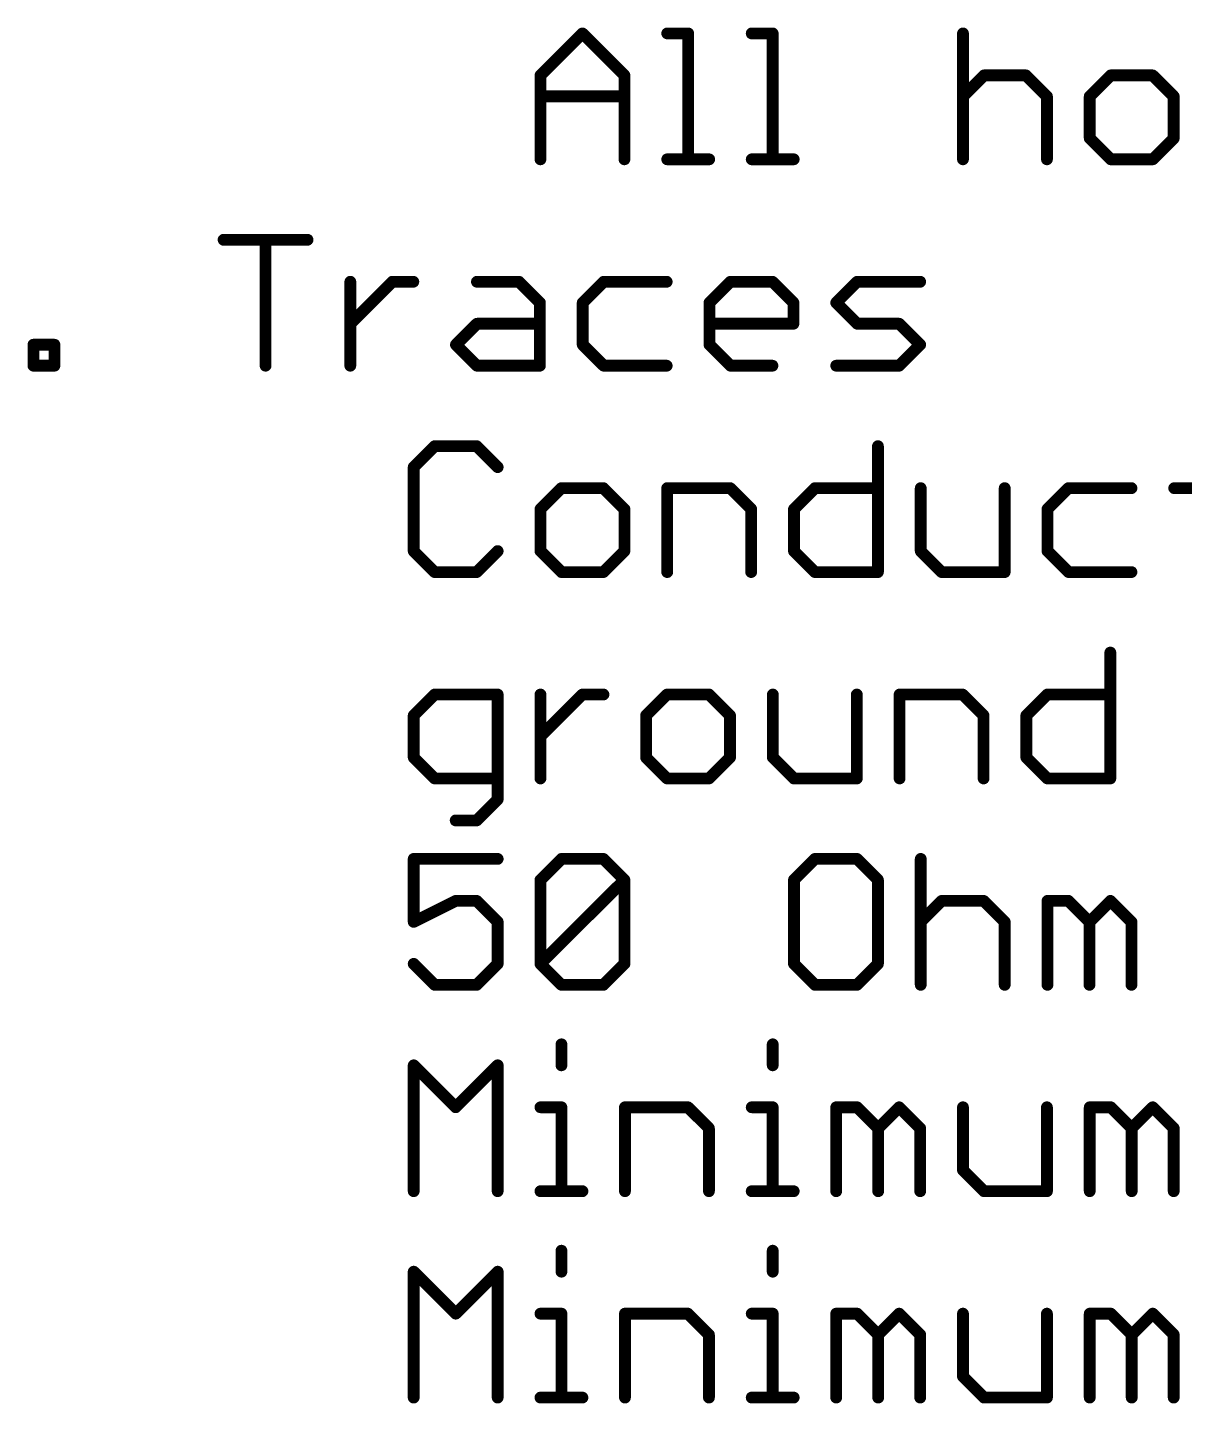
# Model space of a CAD drawing. Extents: x -1.41 to 8.41, y -3.01 to 3.01.
# Drawn here: x 1.864 to 2.453, y -1.49 to -0.79 of the extents above; entities that cross this region are included whole.
import ezdxf

# ---------------------------------------------------------------- set-up
doc = ezdxf.new("R2010")
doc.units = 0
doc.layers.add('52', color=253, linetype='CONTINUOUS')

msp = doc.modelspace()

# ---------------------------------------------------------------- linework, layer by layer
at = {"layer": '52', "const_width": 0.006}
for points in [[(2.125275, -0.814297), (2.146626, -0.792945)], [(2.146626, -0.792945), (2.167978, -0.814297)], [(2.18973, -0.792945), (2.200406, -0.792945)], [(2.200406, -0.792945), (2.200406, -0.857)], [(2.2327, -0.792945), (2.243375, -0.792945)], [(2.243375, -0.792945), (2.243375, -0.857)], [(2.340125, -0.792945), (2.340125, -0.857)], [(2.125275, -0.857), (2.125275, -0.814297)], [(2.167978, -0.814297), (2.167978, -0.857)], [(2.340125, -0.824973), (2.3508, -0.814297)], [(2.3508, -0.814297), (2.372152, -0.814297)], [(2.372152, -0.814297), (2.382828, -0.824973)], [(2.415255, -0.814297), (2.40458, -0.824973)], [(2.436607, -0.814297), (2.415255, -0.814297)], [(2.447283, -0.824973), (2.436607, -0.814297)], [(2.125275, -0.824973), (2.167978, -0.824973)], [(2.382828, -0.824973), (2.382828, -0.857)], [(2.40458, -0.824973), (2.40458, -0.846324)], [(2.447283, -0.846324), (2.447283, -0.824973)], [(2.40458, -0.846324), (2.415255, -0.857)], [(2.436607, -0.857), (2.447283, -0.846324)], [(2.18973, -0.857), (2.211081, -0.857)], [(2.2327, -0.857), (2.254051, -0.857)], [(2.415255, -0.857), (2.436607, -0.857)], [(1.964137, -0.897945), (2.006841, -0.897945)], [(1.985489, -0.962), (1.985489, -0.897945)], [(2.028592, -0.962), (2.028592, -0.919297)], [(2.028592, -0.940648), (2.049944, -0.919297)], [(2.049944, -0.919297), (2.06062, -0.919297)], [(2.092981, -0.919297), (2.114332, -0.919297)], [(2.114332, -0.919297), (2.125008, -0.929973)], [(2.157436, -0.919297), (2.14676, -0.929973)], [(2.189463, -0.919297), (2.157436, -0.919297)], [(2.211215, -0.929973), (2.221891, -0.919297)], [(2.221891, -0.919297), (2.243242, -0.919297)], [(2.243242, -0.919297), (2.253918, -0.929973)], [(2.27567, -0.929973), (2.286345, -0.919297)], [(2.286345, -0.919297), (2.318373, -0.919297)], [(2.125008, -0.929973), (2.125008, -0.962)], [(2.14676, -0.929973), (2.14676, -0.951324)], [(2.211215, -0.951324), (2.211215, -0.929973)], [(2.253918, -0.929973), (2.253918, -0.940648)], [(2.286345, -0.940648), (2.27567, -0.929973)], [(2.082305, -0.951324), (2.092981, -0.940648)], [(2.092981, -0.940648), (2.125008, -0.940648)], [(2.253918, -0.940648), (2.211215, -0.940648)], [(2.307697, -0.940648), (2.286345, -0.940648)], [(2.318373, -0.951324), (2.307697, -0.940648)], [(1.867455, -0.962), (1.867455, -0.951324)], [(1.867455, -0.951324), (1.878131, -0.951324)], [(1.878131, -0.951324), (1.878131, -0.962)], [(2.092981, -0.962), (2.082305, -0.951324)], [(2.14676, -0.951324), (2.157436, -0.962)], [(2.221891, -0.962), (2.211215, -0.951324)], [(2.307697, -0.962), (2.318373, -0.951324)], [(1.878131, -0.962), (1.867455, -0.962)], [(2.125008, -0.962), (2.092981, -0.962)], [(2.157436, -0.962), (2.189463, -0.962)], [(2.243242, -0.962), (2.221891, -0.962)], [(2.27567, -0.962), (2.307697, -0.962)], [(2.071496, -1.002945), (2.06082, -1.013621)], [(2.092847, -1.002945), (2.071496, -1.002945)], [(2.103523, -1.013621), (2.092847, -1.002945)], [(2.296888, -1.002945), (2.296888, -1.067)], [(2.06082, -1.013621), (2.06082, -1.056324)], [(2.135951, -1.024297), (2.125275, -1.034973)], [(2.157302, -1.024297), (2.135951, -1.024297)], [(2.167978, -1.034973), (2.157302, -1.024297)], [(2.18973, -1.067), (2.18973, -1.024297)], [(2.18973, -1.024297), (2.221757, -1.024297)], [(2.221757, -1.024297), (2.232433, -1.034973)], [(2.254185, -1.034973), (2.26486, -1.024297)], [(2.26486, -1.024297), (2.296888, -1.024297)], [(2.31864, -1.024297), (2.31864, -1.056324)], [(2.361343, -1.067), (2.361343, -1.024297)], [(2.39377, -1.024297), (2.383095, -1.034973)], [(2.425798, -1.024297), (2.39377, -1.024297)], [(2.44755, -1.024297), (2.468901, -1.024297)], [(2.125275, -1.034973), (2.125275, -1.056324)], [(2.167978, -1.056324), (2.167978, -1.034973)], [(2.232433, -1.034973), (2.232433, -1.067)], [(2.254185, -1.056324), (2.254185, -1.034973)], [(2.383095, -1.034973), (2.383095, -1.056324)], [(2.06082, -1.056324), (2.071496, -1.067)], [(2.092847, -1.067), (2.103523, -1.056324)], [(2.125275, -1.056324), (2.135951, -1.067)], [(2.157302, -1.067), (2.167978, -1.056324)], [(2.26486, -1.067), (2.254185, -1.056324)], [(2.31864, -1.056324), (2.329315, -1.067)], [(2.383095, -1.056324), (2.39377, -1.067)], [(2.071496, -1.067), (2.092847, -1.067)], [(2.135951, -1.067), (2.157302, -1.067)], [(2.296888, -1.067), (2.26486, -1.067)], [(2.329315, -1.067), (2.361343, -1.067)], [(2.39377, -1.067), (2.425798, -1.067)], [(2.415055, -1.107945), (2.415055, -1.172)], [(2.071496, -1.129297), (2.06082, -1.139973)], [(2.103523, -1.129297), (2.071496, -1.129297)], [(2.103523, -1.182676), (2.103523, -1.129297)], [(2.125275, -1.172), (2.125275, -1.129297)], [(2.125275, -1.150648), (2.146626, -1.129297)], [(2.146626, -1.129297), (2.157302, -1.129297)], [(2.189663, -1.129297), (2.178987, -1.139973)], [(2.211015, -1.129297), (2.189663, -1.129297)], [(2.22169, -1.139973), (2.211015, -1.129297)], [(2.243442, -1.129297), (2.243442, -1.161324)], [(2.286145, -1.172), (2.286145, -1.129297)], [(2.307897, -1.172), (2.307897, -1.129297)], [(2.307897, -1.129297), (2.339925, -1.129297)], [(2.339925, -1.129297), (2.3506, -1.139973)], [(2.372352, -1.139973), (2.383028, -1.129297)], [(2.383028, -1.129297), (2.415055, -1.129297)], [(2.06082, -1.139973), (2.06082, -1.161324)], [(2.178987, -1.139973), (2.178987, -1.161324)], [(2.22169, -1.161324), (2.22169, -1.139973)], [(2.3506, -1.139973), (2.3506, -1.172)], [(2.372352, -1.161324), (2.372352, -1.139973)], [(2.06082, -1.161324), (2.071496, -1.172)], [(2.178987, -1.161324), (2.189663, -1.172)], [(2.211015, -1.172), (2.22169, -1.161324)], [(2.243442, -1.161324), (2.254118, -1.172)], [(2.383028, -1.172), (2.372352, -1.161324)], [(2.071496, -1.172), (2.103523, -1.172)], [(2.189663, -1.172), (2.211015, -1.172)], [(2.254118, -1.172), (2.286145, -1.172)], [(2.415055, -1.172), (2.383028, -1.172)], [(2.092847, -1.193352), (2.103523, -1.182676)], [(2.082171, -1.193352), (2.092847, -1.193352)], [(2.103523, -1.212945), (2.06082, -1.212945)], [(2.06082, -1.212945), (2.06082, -1.244973)], [(2.125275, -1.223621), (2.135951, -1.212945)], [(2.135951, -1.212945), (2.157302, -1.212945)], [(2.157302, -1.212945), (2.167978, -1.223621)], [(2.26486, -1.212945), (2.254185, -1.223621)], [(2.286212, -1.212945), (2.26486, -1.212945)], [(2.296888, -1.223621), (2.286212, -1.212945)], [(2.31864, -1.212945), (2.31864, -1.277)], [(2.125275, -1.266324), (2.125275, -1.223621)], [(2.125275, -1.266324), (2.167978, -1.223621)], [(2.167978, -1.223621), (2.167978, -1.266324)], [(2.254185, -1.223621), (2.254185, -1.266324)], [(2.296888, -1.266324), (2.296888, -1.223621)], [(2.06082, -1.244973), (2.082171, -1.234297)], [(2.082171, -1.234297), (2.092847, -1.234297)], [(2.092847, -1.234297), (2.103523, -1.244973)], [(2.31864, -1.244973), (2.329315, -1.234297)], [(2.329315, -1.234297), (2.350667, -1.234297)], [(2.350667, -1.234297), (2.361343, -1.244973)], [(2.383095, -1.277), (2.383095, -1.234297)], [(2.383095, -1.234297), (2.39377, -1.234297)], [(2.39377, -1.234297), (2.404446, -1.244973)], [(2.404446, -1.244973), (2.415122, -1.234297)], [(2.415122, -1.234297), (2.425798, -1.244973)], [(2.103523, -1.244973), (2.103523, -1.266324)], [(2.361343, -1.244973), (2.361343, -1.277)], [(2.404446, -1.244973), (2.404446, -1.277)], [(2.425798, -1.244973), (2.425798, -1.277)], [(2.071496, -1.277), (2.06082, -1.266324)], [(2.103523, -1.266324), (2.092847, -1.277)], [(2.135951, -1.277), (2.125275, -1.266324)], [(2.167978, -1.266324), (2.157302, -1.277)], [(2.254185, -1.266324), (2.26486, -1.277)], [(2.286212, -1.277), (2.296888, -1.266324)], [(2.092847, -1.277), (2.071496, -1.277)], [(2.157302, -1.277), (2.135951, -1.277)], [(2.26486, -1.277), (2.286212, -1.277)], [(2.135951, -1.30727), (2.135951, -1.317945)], [(2.243375, -1.30727), (2.243375, -1.317945)], [(2.06082, -1.382), (2.06082, -1.317945)], [(2.06082, -1.317945), (2.082171, -1.339297)], [(2.082171, -1.339297), (2.103523, -1.317945)], [(2.103523, -1.317945), (2.103523, -1.382)], [(2.125275, -1.339297), (2.135951, -1.339297)], [(2.135951, -1.339297), (2.135951, -1.382)], [(2.168245, -1.382), (2.168245, -1.339297)], [(2.168245, -1.339297), (2.200272, -1.339297)], [(2.200272, -1.339297), (2.210948, -1.349973)], [(2.2327, -1.339297), (2.243375, -1.339297)], [(2.243375, -1.339297), (2.243375, -1.382)], [(2.27567, -1.382), (2.27567, -1.339297)], [(2.27567, -1.339297), (2.286345, -1.339297)], [(2.286345, -1.339297), (2.297021, -1.349973)], [(2.297021, -1.349973), (2.307697, -1.339297)], [(2.307697, -1.339297), (2.318373, -1.349973)], [(2.340125, -1.339297), (2.340125, -1.371324)], [(2.382828, -1.382), (2.382828, -1.339297)], [(2.40458, -1.382), (2.40458, -1.339297)], [(2.40458, -1.339297), (2.415255, -1.339297)], [(2.415255, -1.339297), (2.425931, -1.349973)], [(2.425931, -1.349973), (2.436607, -1.339297)], [(2.436607, -1.339297), (2.447283, -1.349973)], [(2.210948, -1.349973), (2.210948, -1.382)], [(2.297021, -1.349973), (2.297021, -1.382)], [(2.318373, -1.349973), (2.318373, -1.382)], [(2.425931, -1.349973), (2.425931, -1.382)], [(2.447283, -1.349973), (2.447283, -1.382)], [(2.340125, -1.371324), (2.3508, -1.382)], [(2.125275, -1.382), (2.146626, -1.382)], [(2.2327, -1.382), (2.254051, -1.382)], [(2.3508, -1.382), (2.382828, -1.382)], [(2.135951, -1.41227), (2.135951, -1.422945)], [(2.243375, -1.41227), (2.243375, -1.422945)], [(2.06082, -1.487), (2.06082, -1.422945)], [(2.06082, -1.422945), (2.082171, -1.444297)], [(2.082171, -1.444297), (2.103523, -1.422945)], [(2.103523, -1.422945), (2.103523, -1.487)], [(2.125275, -1.444297), (2.135951, -1.444297)], [(2.135951, -1.444297), (2.135951, -1.487)], [(2.168245, -1.487), (2.168245, -1.444297)], [(2.168245, -1.444297), (2.200272, -1.444297)], [(2.200272, -1.444297), (2.210948, -1.454973)], [(2.2327, -1.444297), (2.243375, -1.444297)], [(2.243375, -1.444297), (2.243375, -1.487)], [(2.27567, -1.487), (2.27567, -1.444297)], [(2.27567, -1.444297), (2.286345, -1.444297)], [(2.286345, -1.444297), (2.297021, -1.454973)], [(2.297021, -1.454973), (2.307697, -1.444297)], [(2.307697, -1.444297), (2.318373, -1.454973)], [(2.340125, -1.444297), (2.340125, -1.476324)], [(2.382828, -1.487), (2.382828, -1.444297)], [(2.40458, -1.487), (2.40458, -1.444297)], [(2.40458, -1.444297), (2.415255, -1.444297)], [(2.415255, -1.444297), (2.425931, -1.454973)], [(2.425931, -1.454973), (2.436607, -1.444297)], [(2.436607, -1.444297), (2.447283, -1.454973)], [(2.210948, -1.454973), (2.210948, -1.487)], [(2.297021, -1.454973), (2.297021, -1.487)], [(2.318373, -1.454973), (2.318373, -1.487)], [(2.425931, -1.454973), (2.425931, -1.487)], [(2.447283, -1.454973), (2.447283, -1.487)], [(2.340125, -1.476324), (2.3508, -1.487)], [(2.125275, -1.487), (2.146626, -1.487)], [(2.2327, -1.487), (2.254051, -1.487)], [(2.3508, -1.487), (2.382828, -1.487)]]:
    msp.add_lwpolyline(points, dxfattribs=at)
at = {"layer": '52', "const_width": 0.003}
for points in [[(2.147687, -0.791885, 1), (2.145566, -0.794006)], [(2.147687, -0.794006, 1), (2.145566, -0.791885)], [(2.18973, -0.791445, 1), (2.18973, -0.794445)], [(2.201906, -0.792945, 1), (2.198906, -0.792945)], [(2.200406, -0.794445, 1), (2.200406, -0.791445)], [(2.2327, -0.791445, 1), (2.2327, -0.794445)], [(2.244875, -0.792945, 1), (2.241875, -0.792945)], [(2.243375, -0.794445, 1), (2.243375, -0.791445)], [(2.341625, -0.792945, 1), (2.338625, -0.792945)], [(2.126775, -0.814297, 1), (2.123775, -0.814297)], [(2.124214, -0.813236, 1), (2.126336, -0.815358)], [(2.169478, -0.814297, 1), (2.166478, -0.814297)], [(2.166917, -0.815358, 1), (2.169039, -0.813236)], [(2.3508, -0.812797, 1), (2.3508, -0.815797)], [(2.351861, -0.815358, 1), (2.34974, -0.813236)], [(2.373213, -0.813236, 1), (2.371091, -0.815358)], [(2.372152, -0.815797, 1), (2.372152, -0.812797)], [(2.415255, -0.812797, 1), (2.415255, -0.815797)], [(2.416316, -0.815358, 1), (2.414195, -0.813236)], [(2.437668, -0.813236, 1), (2.435546, -0.815358)], [(2.436607, -0.815797, 1), (2.436607, -0.812797)], [(2.125275, -0.823473, 1), (2.125275, -0.826473)], [(2.167978, -0.826473, 1), (2.167978, -0.823473)], [(2.339064, -0.823912, 1), (2.341185, -0.826033)], [(2.384328, -0.824973, 1), (2.381328, -0.824973)], [(2.381767, -0.826033, 1), (2.383889, -0.823912)], [(2.40608, -0.824973, 1), (2.40308, -0.824973)], [(2.403519, -0.823912, 1), (2.40564, -0.826033)], [(2.448783, -0.824973, 1), (2.445783, -0.824973)], [(2.446222, -0.826033, 1), (2.448344, -0.823912)], [(2.40564, -0.845264, 1), (2.403519, -0.847385)], [(2.40308, -0.846324, 1), (2.40608, -0.846324)], [(2.445783, -0.846324, 1), (2.448783, -0.846324)], [(2.448344, -0.847385, 1), (2.446222, -0.845264)], [(2.18973, -0.8555, 1), (2.18973, -0.8585)], [(2.211081, -0.8585, 1), (2.211081, -0.8555)], [(2.2327, -0.8555, 1), (2.2327, -0.8585)], [(2.254051, -0.8585, 1), (2.254051, -0.8555)], [(2.415255, -0.8555, 1), (2.415255, -0.8585)], [(2.436607, -0.8585, 1), (2.436607, -0.8555)], [(2.123775, -0.857, 1), (2.126775, -0.857)], [(2.166478, -0.857, 1), (2.169478, -0.857)], [(2.198906, -0.857, 1), (2.201906, -0.857)], [(2.241875, -0.857, 1), (2.244875, -0.857)], [(2.338625, -0.857, 1), (2.341625, -0.857)], [(2.381328, -0.857, 1), (2.384328, -0.857)], [(2.414195, -0.858061, 1), (2.416316, -0.855939)], [(2.435546, -0.855939, 1), (2.437668, -0.858061)], [(1.964137, -0.896445, 1), (1.964137, -0.899445)], [(1.986989, -0.897945, 1), (1.983989, -0.897945)], [(2.006841, -0.899445, 1), (2.006841, -0.896445)], [(2.030092, -0.919297, 1), (2.027092, -0.919297)], [(2.049944, -0.917797, 1), (2.049944, -0.920797)], [(2.051005, -0.920358, 1), (2.048883, -0.918236)], [(2.06062, -0.920797, 1), (2.06062, -0.917797)], [(2.092981, -0.917797, 1), (2.092981, -0.920797)], [(2.115393, -0.918236, 1), (2.113272, -0.920358)], [(2.114332, -0.920797, 1), (2.114332, -0.917797)], [(2.157436, -0.917797, 1), (2.157436, -0.920797)], [(2.158496, -0.920358, 1), (2.156375, -0.918236)], [(2.189463, -0.920797, 1), (2.189463, -0.917797)], [(2.221891, -0.917797, 1), (2.221891, -0.920797)], [(2.222951, -0.920358, 1), (2.22083, -0.918236)], [(2.244303, -0.918236, 1), (2.242181, -0.920358)], [(2.243242, -0.920797, 1), (2.243242, -0.917797)], [(2.286345, -0.917797, 1), (2.286345, -0.920797)], [(2.287406, -0.920358, 1), (2.285285, -0.918236)], [(2.318373, -0.920797, 1), (2.318373, -0.917797)], [(2.126508, -0.929973, 1), (2.123508, -0.929973)], [(2.123947, -0.931033, 1), (2.126069, -0.928912)], [(2.14826, -0.929973, 1), (2.14526, -0.929973)], [(2.145699, -0.928912, 1), (2.147821, -0.931033)], [(2.212715, -0.929973, 1), (2.209715, -0.929973)], [(2.210154, -0.928912, 1), (2.212275, -0.931033)], [(2.255418, -0.929973, 1), (2.252418, -0.929973)], [(2.252857, -0.931033, 1), (2.254979, -0.928912)], [(2.27673, -0.928912, 1), (2.274609, -0.931033)], [(2.274609, -0.928912, 1), (2.27673, -0.931033)], [(2.092981, -0.939148, 1), (2.092981, -0.942148)], [(2.094041, -0.941709, 1), (2.09192, -0.939588)], [(2.125008, -0.942148, 1), (2.125008, -0.939148)], [(2.211215, -0.939148, 1), (2.211215, -0.942148)], [(2.253918, -0.942148, 1), (2.253918, -0.939148)], [(2.286345, -0.939148, 1), (2.286345, -0.942148)], [(2.308758, -0.939588, 1), (2.306636, -0.941709)], [(2.307697, -0.942148, 1), (2.307697, -0.939148)], [(2.027532, -0.939588, 1), (2.029653, -0.941709)], [(2.252418, -0.940648, 1), (2.255418, -0.940648)], [(2.285285, -0.941709, 1), (2.287406, -0.939588)], [(1.868955, -0.951324, 1), (1.865955, -0.951324)], [(1.867455, -0.949824, 1), (1.867455, -0.952824)], [(1.879631, -0.951324, 1), (1.876631, -0.951324)], [(1.878131, -0.952824, 1), (1.878131, -0.949824)], [(2.083366, -0.950264, 1), (2.081244, -0.952385)], [(2.081244, -0.950264, 1), (2.083366, -0.952385)], [(2.147821, -0.950264, 1), (2.145699, -0.952385)], [(2.14526, -0.951324, 1), (2.14826, -0.951324)], [(2.212275, -0.950264, 1), (2.210154, -0.952385)], [(2.209715, -0.951324, 1), (2.212715, -0.951324)], [(2.319434, -0.952385, 1), (2.317312, -0.950264)], [(2.317312, -0.952385, 1), (2.319434, -0.950264)], [(1.867455, -0.9605, 1), (1.867455, -0.9635)], [(1.878131, -0.9635, 1), (1.878131, -0.9605)], [(2.092981, -0.9605, 1), (2.092981, -0.9635)], [(2.125008, -0.9635, 1), (2.125008, -0.9605)], [(2.157436, -0.9605, 1), (2.157436, -0.9635)], [(2.189463, -0.9635, 1), (2.189463, -0.9605)], [(2.221891, -0.9605, 1), (2.221891, -0.9635)], [(2.243242, -0.9635, 1), (2.243242, -0.9605)], [(2.27567, -0.9605, 1), (2.27567, -0.9635)], [(2.307697, -0.9635, 1), (2.307697, -0.9605)], [(1.865955, -0.962, 1), (1.868955, -0.962)], [(1.876631, -0.962, 1), (1.879631, -0.962)], [(1.983989, -0.962, 1), (1.986989, -0.962)], [(2.027092, -0.962, 1), (2.030092, -0.962)], [(2.09192, -0.963061, 1), (2.094041, -0.960939)], [(2.123508, -0.962, 1), (2.126508, -0.962)], [(2.156375, -0.963061, 1), (2.158496, -0.960939)], [(2.22083, -0.963061, 1), (2.222951, -0.960939)], [(2.306636, -0.960939, 1), (2.308758, -0.963061)], [(2.071496, -1.001445, 1), (2.071496, -1.004445)], [(2.072556, -1.004006, 1), (2.070435, -1.001885)], [(2.093908, -1.001885, 1), (2.091787, -1.004006)], [(2.092847, -1.004445, 1), (2.092847, -1.001445)], [(2.298388, -1.002945, 1), (2.295388, -1.002945)], [(2.06232, -1.013621, 1), (2.05932, -1.013621)], [(2.059759, -1.01256, 1), (2.061881, -1.014682)], [(2.102462, -1.014682, 1), (2.104584, -1.01256)], [(2.135951, -1.022797, 1), (2.135951, -1.025797)], [(2.137011, -1.025358, 1), (2.13489, -1.023236)], [(2.158363, -1.023236, 1), (2.156242, -1.025358)], [(2.157302, -1.025797, 1), (2.157302, -1.022797)], [(2.19123, -1.024297, 1), (2.18823, -1.024297)], [(2.18973, -1.022797, 1), (2.18973, -1.025797)], [(2.222818, -1.023236, 1), (2.220696, -1.025358)], [(2.221757, -1.025797, 1), (2.221757, -1.022797)], [(2.26486, -1.022797, 1), (2.26486, -1.025797)], [(2.265921, -1.025358, 1), (2.2638, -1.023236)], [(2.296888, -1.025797, 1), (2.296888, -1.022797)], [(2.32014, -1.024297, 1), (2.31714, -1.024297)], [(2.362843, -1.024297, 1), (2.359843, -1.024297)], [(2.39377, -1.022797, 1), (2.39377, -1.025797)], [(2.394831, -1.025358, 1), (2.39271, -1.023236)], [(2.425798, -1.025797, 1), (2.425798, -1.022797)], [(2.44755, -1.022797, 1), (2.44755, -1.025797)], [(2.126775, -1.034973, 1), (2.123775, -1.034973)], [(2.124214, -1.033912, 1), (2.126336, -1.036033)], [(2.169478, -1.034973, 1), (2.166478, -1.034973)], [(2.166917, -1.036033, 1), (2.169039, -1.033912)], [(2.233933, -1.034973, 1), (2.230933, -1.034973)], [(2.231372, -1.036033, 1), (2.233494, -1.033912)], [(2.255685, -1.034973, 1), (2.252685, -1.034973)], [(2.253124, -1.033912, 1), (2.255245, -1.036033)], [(2.384595, -1.034973, 1), (2.381595, -1.034973)], [(2.382034, -1.033912, 1), (2.384155, -1.036033)], [(2.061881, -1.055264, 1), (2.059759, -1.057385)], [(2.05932, -1.056324, 1), (2.06232, -1.056324)], [(2.104584, -1.057385, 1), (2.102462, -1.055264)], [(2.126336, -1.055264, 1), (2.124214, -1.057385)], [(2.123775, -1.056324, 1), (2.126775, -1.056324)], [(2.166478, -1.056324, 1), (2.169478, -1.056324)], [(2.169039, -1.057385, 1), (2.166917, -1.055264)], [(2.255245, -1.055264, 1), (2.253124, -1.057385)], [(2.252685, -1.056324, 1), (2.255685, -1.056324)], [(2.3197, -1.055264, 1), (2.317579, -1.057385)], [(2.31714, -1.056324, 1), (2.32014, -1.056324)], [(2.384155, -1.055264, 1), (2.382034, -1.057385)], [(2.381595, -1.056324, 1), (2.384595, -1.056324)], [(2.071496, -1.0655, 1), (2.071496, -1.0685)], [(2.092847, -1.0685, 1), (2.092847, -1.0655)], [(2.135951, -1.0655, 1), (2.135951, -1.0685)], [(2.157302, -1.0685, 1), (2.157302, -1.0655)], [(2.26486, -1.0655, 1), (2.26486, -1.0685)], [(2.296888, -1.0685, 1), (2.296888, -1.0655)], [(2.329315, -1.0655, 1), (2.329315, -1.0685)], [(2.361343, -1.0685, 1), (2.361343, -1.0655)], [(2.39377, -1.0655, 1), (2.39377, -1.0685)], [(2.425798, -1.0685, 1), (2.425798, -1.0655)], [(2.070435, -1.068061, 1), (2.072556, -1.065939)], [(2.091787, -1.065939, 1), (2.093908, -1.068061)], [(2.13489, -1.068061, 1), (2.137011, -1.065939)], [(2.156242, -1.065939, 1), (2.158363, -1.068061)], [(2.18823, -1.067, 1), (2.19123, -1.067)], [(2.230933, -1.067, 1), (2.233933, -1.067)], [(2.2638, -1.068061, 1), (2.265921, -1.065939)], [(2.295388, -1.067, 1), (2.298388, -1.067)], [(2.328255, -1.068061, 1), (2.330376, -1.065939)], [(2.359843, -1.067, 1), (2.362843, -1.067)], [(2.39271, -1.068061, 1), (2.394831, -1.065939)], [(2.416555, -1.107945, 1), (2.413555, -1.107945)], [(2.071496, -1.127797, 1), (2.071496, -1.130797)], [(2.072556, -1.130358, 1), (2.070435, -1.128236)], [(2.105023, -1.129297, 1), (2.102023, -1.129297)], [(2.103523, -1.130797, 1), (2.103523, -1.127797)], [(2.126775, -1.129297, 1), (2.123775, -1.129297)], [(2.146626, -1.127797, 1), (2.146626, -1.130797)], [(2.147687, -1.130358, 1), (2.145566, -1.128236)], [(2.157302, -1.130797, 1), (2.157302, -1.127797)], [(2.189663, -1.127797, 1), (2.189663, -1.130797)], [(2.190724, -1.130358, 1), (2.188602, -1.128236)], [(2.212075, -1.128236, 1), (2.209954, -1.130358)], [(2.211015, -1.130797, 1), (2.211015, -1.127797)], [(2.244942, -1.129297, 1), (2.241942, -1.129297)], [(2.287645, -1.129297, 1), (2.284645, -1.129297)], [(2.309397, -1.129297, 1), (2.306397, -1.129297)], [(2.307897, -1.127797, 1), (2.307897, -1.130797)], [(2.340985, -1.128236, 1), (2.338864, -1.130358)], [(2.339925, -1.130797, 1), (2.339925, -1.127797)], [(2.383028, -1.127797, 1), (2.383028, -1.130797)], [(2.384089, -1.130358, 1), (2.381967, -1.128236)], [(2.415055, -1.130797, 1), (2.415055, -1.127797)], [(2.06232, -1.139973, 1), (2.05932, -1.139973)], [(2.059759, -1.138912, 1), (2.061881, -1.141033)], [(2.180487, -1.139973, 1), (2.177487, -1.139973)], [(2.177927, -1.138912, 1), (2.180048, -1.141033)], [(2.22319, -1.139973, 1), (2.22019, -1.139973)], [(2.22063, -1.141033, 1), (2.222751, -1.138912)], [(2.3521, -1.139973, 1), (2.3491, -1.139973)], [(2.34954, -1.141033, 1), (2.351661, -1.138912)], [(2.373852, -1.139973, 1), (2.370852, -1.139973)], [(2.371292, -1.138912, 1), (2.373413, -1.141033)], [(2.124214, -1.149588, 1), (2.126336, -1.151709)], [(2.061881, -1.160264, 1), (2.059759, -1.162385)], [(2.05932, -1.161324, 1), (2.06232, -1.161324)], [(2.177487, -1.161324, 1), (2.180487, -1.161324)], [(2.180048, -1.160264, 1), (2.177927, -1.162385)], [(2.22019, -1.161324, 1), (2.22319, -1.161324)], [(2.222751, -1.162385, 1), (2.22063, -1.160264)], [(2.241942, -1.161324, 1), (2.244942, -1.161324)], [(2.244503, -1.160264, 1), (2.242382, -1.162385)], [(2.370852, -1.161324, 1), (2.373852, -1.161324)], [(2.373413, -1.160264, 1), (2.371292, -1.162385)], [(2.071496, -1.1705, 1), (2.071496, -1.1735)], [(2.103523, -1.1735, 1), (2.103523, -1.1705)], [(2.189663, -1.1705, 1), (2.189663, -1.1735)], [(2.211015, -1.1735, 1), (2.211015, -1.1705)], [(2.254118, -1.1705, 1), (2.254118, -1.1735)], [(2.286145, -1.1735, 1), (2.286145, -1.1705)], [(2.383028, -1.1705, 1), (2.383028, -1.1735)], [(2.415055, -1.1735, 1), (2.415055, -1.1705)], [(2.070435, -1.173061, 1), (2.072556, -1.170939)], [(2.123775, -1.172, 1), (2.126775, -1.172)], [(2.188602, -1.173061, 1), (2.190724, -1.170939)], [(2.209954, -1.170939, 1), (2.212075, -1.173061)], [(2.253057, -1.173061, 1), (2.255179, -1.170939)], [(2.284645, -1.172, 1), (2.287645, -1.172)], [(2.306397, -1.172, 1), (2.309397, -1.172)], [(2.3491, -1.172, 1), (2.3521, -1.172)], [(2.381967, -1.173061, 1), (2.384089, -1.170939)], [(2.413555, -1.172, 1), (2.416555, -1.172)], [(2.102023, -1.182676, 1), (2.105023, -1.182676)], [(2.104584, -1.183736, 1), (2.102462, -1.181615)], [(2.082171, -1.191852, 1), (2.082171, -1.194852)], [(2.091787, -1.192291, 1), (2.093908, -1.194412)], [(2.092847, -1.194852, 1), (2.092847, -1.191852)], [(2.06082, -1.211445, 1), (2.06082, -1.214445)], [(2.06232, -1.212945, 1), (2.05932, -1.212945)], [(2.103523, -1.214445, 1), (2.103523, -1.211445)], [(2.135951, -1.211445, 1), (2.135951, -1.214445)], [(2.137011, -1.214006, 1), (2.13489, -1.211885)], [(2.158363, -1.211885, 1), (2.156242, -1.214006)], [(2.157302, -1.214445, 1), (2.157302, -1.211445)], [(2.26486, -1.211445, 1), (2.26486, -1.214445)], [(2.265921, -1.214006, 1), (2.2638, -1.211885)], [(2.287273, -1.211885, 1), (2.285151, -1.214006)], [(2.286212, -1.214445, 1), (2.286212, -1.211445)], [(2.32014, -1.212945, 1), (2.31714, -1.212945)], [(2.126775, -1.223621, 1), (2.123775, -1.223621)], [(2.124214, -1.22256, 1), (2.126336, -1.224682)], [(2.169478, -1.223621, 1), (2.166478, -1.223621)], [(2.169039, -1.224682, 1), (2.166917, -1.22256)], [(2.166917, -1.224682, 1), (2.169039, -1.22256)], [(2.253124, -1.22256, 1), (2.255245, -1.224682)], [(2.255685, -1.223621, 1), (2.252685, -1.223621)], [(2.298388, -1.223621, 1), (2.295388, -1.223621)], [(2.295827, -1.224682, 1), (2.297949, -1.22256)], [(2.082171, -1.232797, 1), (2.082171, -1.235797)], [(2.082842, -1.235639, 1), (2.081501, -1.232955)], [(2.093908, -1.233236, 1), (2.091787, -1.235358)], [(2.092847, -1.235797, 1), (2.092847, -1.232797)], [(2.329315, -1.232797, 1), (2.329315, -1.235797)], [(2.330376, -1.235358, 1), (2.328255, -1.233236)], [(2.351728, -1.233236, 1), (2.349606, -1.235358)], [(2.350667, -1.235797, 1), (2.350667, -1.232797)], [(2.384595, -1.234297, 1), (2.381595, -1.234297)], [(2.383095, -1.232797, 1), (2.383095, -1.235797)], [(2.394831, -1.233236, 1), (2.39271, -1.235358)], [(2.39377, -1.235797, 1), (2.39377, -1.232797)], [(2.416183, -1.233236, 1), (2.414061, -1.235358)], [(2.416183, -1.235358, 1), (2.414061, -1.233236)], [(2.060149, -1.243631, 1), (2.061491, -1.246314)], [(2.05932, -1.244973, 1), (2.06232, -1.244973)], [(2.105023, -1.244973, 1), (2.102023, -1.244973)], [(2.102462, -1.246033, 1), (2.104584, -1.243912)], [(2.317579, -1.243912, 1), (2.3197, -1.246033)], [(2.362843, -1.244973, 1), (2.359843, -1.244973)], [(2.360282, -1.246033, 1), (2.362404, -1.243912)], [(2.405946, -1.244973, 1), (2.402946, -1.244973)], [(2.403386, -1.243912, 1), (2.405507, -1.246033)], [(2.403386, -1.246033, 1), (2.405507, -1.243912)], [(2.427298, -1.244973, 1), (2.424298, -1.244973)], [(2.424737, -1.246033, 1), (2.426859, -1.243912)], [(2.061881, -1.265264, 1), (2.059759, -1.267385)], [(2.102023, -1.266324, 1), (2.105023, -1.266324)], [(2.104584, -1.267385, 1), (2.102462, -1.265264)], [(2.126336, -1.265264, 1), (2.124214, -1.267385)], [(2.124214, -1.265264, 1), (2.126336, -1.267385)], [(2.123775, -1.266324, 1), (2.126775, -1.266324)], [(2.166478, -1.266324, 1), (2.169478, -1.266324)], [(2.169039, -1.267385, 1), (2.166917, -1.265264)], [(2.255245, -1.265264, 1), (2.253124, -1.267385)], [(2.252685, -1.266324, 1), (2.255685, -1.266324)], [(2.295388, -1.266324, 1), (2.298388, -1.266324)], [(2.297949, -1.267385, 1), (2.295827, -1.265264)], [(2.071496, -1.2755, 1), (2.071496, -1.2785)], [(2.092847, -1.2785, 1), (2.092847, -1.2755)], [(2.135951, -1.2755, 1), (2.135951, -1.2785)], [(2.157302, -1.2785, 1), (2.157302, -1.2755)], [(2.26486, -1.2755, 1), (2.26486, -1.2785)], [(2.286212, -1.2785, 1), (2.286212, -1.2755)], [(2.070435, -1.278061, 1), (2.072556, -1.275939)], [(2.091787, -1.275939, 1), (2.093908, -1.278061)], [(2.13489, -1.278061, 1), (2.137011, -1.275939)], [(2.156242, -1.275939, 1), (2.158363, -1.278061)], [(2.2638, -1.278061, 1), (2.265921, -1.275939)], [(2.285151, -1.275939, 1), (2.287273, -1.278061)], [(2.31714, -1.277, 1), (2.32014, -1.277)], [(2.359843, -1.277, 1), (2.362843, -1.277)], [(2.381595, -1.277, 1), (2.384595, -1.277)], [(2.402946, -1.277, 1), (2.405946, -1.277)], [(2.424298, -1.277, 1), (2.427298, -1.277)], [(2.137451, -1.30727, 1), (2.134451, -1.30727)], [(2.244875, -1.30727, 1), (2.241875, -1.30727)], [(2.06232, -1.317945, 1), (2.05932, -1.317945)], [(2.061881, -1.316885, 1), (2.059759, -1.319006)], [(2.105023, -1.317945, 1), (2.102023, -1.317945)], [(2.104584, -1.319006, 1), (2.102462, -1.316885)], [(2.134451, -1.317945, 1), (2.137451, -1.317945)], [(2.241875, -1.317945, 1), (2.244875, -1.317945)], [(2.081111, -1.338236, 1), (2.083232, -1.340358)], [(2.081111, -1.340358, 1), (2.083232, -1.338236)], [(2.125275, -1.337797, 1), (2.125275, -1.340797)], [(2.137451, -1.339297, 1), (2.134451, -1.339297)], [(2.135951, -1.340797, 1), (2.135951, -1.337797)], [(2.169745, -1.339297, 1), (2.166745, -1.339297)], [(2.168245, -1.337797, 1), (2.168245, -1.340797)], [(2.201333, -1.338236, 1), (2.199211, -1.340358)], [(2.200272, -1.340797, 1), (2.200272, -1.337797)], [(2.2327, -1.337797, 1), (2.2327, -1.340797)], [(2.244875, -1.339297, 1), (2.241875, -1.339297)], [(2.243375, -1.340797, 1), (2.243375, -1.337797)], [(2.27717, -1.339297, 1), (2.27417, -1.339297)], [(2.27567, -1.337797, 1), (2.27567, -1.340797)], [(2.287406, -1.338236, 1), (2.285285, -1.340358)], [(2.286345, -1.340797, 1), (2.286345, -1.337797)], [(2.308758, -1.338236, 1), (2.306636, -1.340358)], [(2.308758, -1.340358, 1), (2.306636, -1.338236)], [(2.341625, -1.339297, 1), (2.338625, -1.339297)], [(2.384328, -1.339297, 1), (2.381328, -1.339297)], [(2.40608, -1.339297, 1), (2.40308, -1.339297)], [(2.40458, -1.337797, 1), (2.40458, -1.340797)], [(2.416316, -1.338236, 1), (2.414195, -1.340358)], [(2.415255, -1.340797, 1), (2.415255, -1.337797)], [(2.437668, -1.338236, 1), (2.435546, -1.340358)], [(2.437668, -1.340358, 1), (2.435546, -1.338236)], [(2.212448, -1.349973, 1), (2.209448, -1.349973)], [(2.209887, -1.351033, 1), (2.212009, -1.348912)], [(2.298521, -1.349973, 1), (2.295521, -1.349973)], [(2.295961, -1.348912, 1), (2.298082, -1.351033)], [(2.295961, -1.351033, 1), (2.298082, -1.348912)], [(2.319873, -1.349973, 1), (2.316873, -1.349973)], [(2.317312, -1.351033, 1), (2.319434, -1.348912)], [(2.427431, -1.349973, 1), (2.424431, -1.349973)], [(2.424871, -1.348912, 1), (2.426992, -1.351033)], [(2.424871, -1.351033, 1), (2.426992, -1.348912)], [(2.448783, -1.349973, 1), (2.445783, -1.349973)], [(2.446222, -1.351033, 1), (2.448344, -1.348912)], [(2.341185, -1.370264, 1), (2.339064, -1.372385)], [(2.338625, -1.371324, 1), (2.341625, -1.371324)], [(2.125275, -1.3805, 1), (2.125275, -1.3835)], [(2.146626, -1.3835, 1), (2.146626, -1.3805)], [(2.2327, -1.3805, 1), (2.2327, -1.3835)], [(2.254051, -1.3835, 1), (2.254051, -1.3805)], [(2.3508, -1.3805, 1), (2.3508, -1.3835)], [(2.382828, -1.3835, 1), (2.382828, -1.3805)], [(2.05932, -1.382, 1), (2.06232, -1.382)], [(2.102023, -1.382, 1), (2.105023, -1.382)], [(2.134451, -1.382, 1), (2.137451, -1.382)], [(2.166745, -1.382, 1), (2.169745, -1.382)], [(2.209448, -1.382, 1), (2.212448, -1.382)], [(2.241875, -1.382, 1), (2.244875, -1.382)], [(2.27417, -1.382, 1), (2.27717, -1.382)], [(2.295521, -1.382, 1), (2.298521, -1.382)], [(2.316873, -1.382, 1), (2.319873, -1.382)], [(2.34974, -1.383061, 1), (2.351861, -1.380939)], [(2.381328, -1.382, 1), (2.384328, -1.382)], [(2.40308, -1.382, 1), (2.40608, -1.382)], [(2.424431, -1.382, 1), (2.427431, -1.382)], [(2.445783, -1.382, 1), (2.448783, -1.382)], [(2.137451, -1.41227, 1), (2.134451, -1.41227)], [(2.244875, -1.41227, 1), (2.241875, -1.41227)], [(2.06232, -1.422945, 1), (2.05932, -1.422945)], [(2.061881, -1.421885, 1), (2.059759, -1.424006)], [(2.105023, -1.422945, 1), (2.102023, -1.422945)], [(2.104584, -1.424006, 1), (2.102462, -1.421885)], [(2.134451, -1.422945, 1), (2.137451, -1.422945)], [(2.241875, -1.422945, 1), (2.244875, -1.422945)], [(2.081111, -1.443236, 1), (2.083232, -1.445358)], [(2.081111, -1.445358, 1), (2.083232, -1.443236)], [(2.125275, -1.442797, 1), (2.125275, -1.445797)], [(2.137451, -1.444297, 1), (2.134451, -1.444297)], [(2.135951, -1.445797, 1), (2.135951, -1.442797)], [(2.169745, -1.444297, 1), (2.166745, -1.444297)], [(2.168245, -1.442797, 1), (2.168245, -1.445797)], [(2.201333, -1.443236, 1), (2.199211, -1.445358)], [(2.200272, -1.445797, 1), (2.200272, -1.442797)], [(2.2327, -1.442797, 1), (2.2327, -1.445797)], [(2.244875, -1.444297, 1), (2.241875, -1.444297)], [(2.243375, -1.445797, 1), (2.243375, -1.442797)], [(2.27717, -1.444297, 1), (2.27417, -1.444297)], [(2.27567, -1.442797, 1), (2.27567, -1.445797)], [(2.287406, -1.443236, 1), (2.285285, -1.445358)], [(2.286345, -1.445797, 1), (2.286345, -1.442797)], [(2.308758, -1.443236, 1), (2.306636, -1.445358)], [(2.308758, -1.445358, 1), (2.306636, -1.443236)], [(2.341625, -1.444297, 1), (2.338625, -1.444297)], [(2.384328, -1.444297, 1), (2.381328, -1.444297)], [(2.40608, -1.444297, 1), (2.40308, -1.444297)], [(2.40458, -1.442797, 1), (2.40458, -1.445797)], [(2.416316, -1.443236, 1), (2.414195, -1.445358)], [(2.415255, -1.445797, 1), (2.415255, -1.442797)], [(2.437668, -1.443236, 1), (2.435546, -1.445358)], [(2.437668, -1.445358, 1), (2.435546, -1.443236)], [(2.212448, -1.454973, 1), (2.209448, -1.454973)], [(2.209887, -1.456033, 1), (2.212009, -1.453912)], [(2.298521, -1.454973, 1), (2.295521, -1.454973)], [(2.295961, -1.453912, 1), (2.298082, -1.456033)], [(2.295961, -1.456033, 1), (2.298082, -1.453912)], [(2.319873, -1.454973, 1), (2.316873, -1.454973)], [(2.317312, -1.456033, 1), (2.319434, -1.453912)], [(2.427431, -1.454973, 1), (2.424431, -1.454973)], [(2.424871, -1.453912, 1), (2.426992, -1.456033)], [(2.424871, -1.456033, 1), (2.426992, -1.453912)], [(2.448783, -1.454973, 1), (2.445783, -1.454973)], [(2.446222, -1.456033, 1), (2.448344, -1.453912)], [(2.341185, -1.475264, 1), (2.339064, -1.477385)], [(2.338625, -1.476324, 1), (2.341625, -1.476324)], [(2.125275, -1.4855, 1), (2.125275, -1.4885)], [(2.146626, -1.4885, 1), (2.146626, -1.4855)], [(2.2327, -1.4855, 1), (2.2327, -1.4885)], [(2.254051, -1.4885, 1), (2.254051, -1.4855)], [(2.3508, -1.4855, 1), (2.3508, -1.4885)], [(2.382828, -1.4885, 1), (2.382828, -1.4855)], [(2.05932, -1.487, 1), (2.06232, -1.487)], [(2.102023, -1.487, 1), (2.105023, -1.487)], [(2.134451, -1.487, 1), (2.137451, -1.487)], [(2.166745, -1.487, 1), (2.169745, -1.487)], [(2.209448, -1.487, 1), (2.212448, -1.487)], [(2.241875, -1.487, 1), (2.244875, -1.487)], [(2.27417, -1.487, 1), (2.27717, -1.487)], [(2.295521, -1.487, 1), (2.298521, -1.487)], [(2.316873, -1.487, 1), (2.319873, -1.487)], [(2.34974, -1.488061, 1), (2.351861, -1.485939)], [(2.381328, -1.487, 1), (2.384328, -1.487)], [(2.40308, -1.487, 1), (2.40608, -1.487)], [(2.424431, -1.487, 1), (2.427431, -1.487)], [(2.445783, -1.487, 1), (2.448783, -1.487)]]:
    msp.add_lwpolyline(points, format="xyb", dxfattribs=at)

doc.saveas('drawing.dxf')
